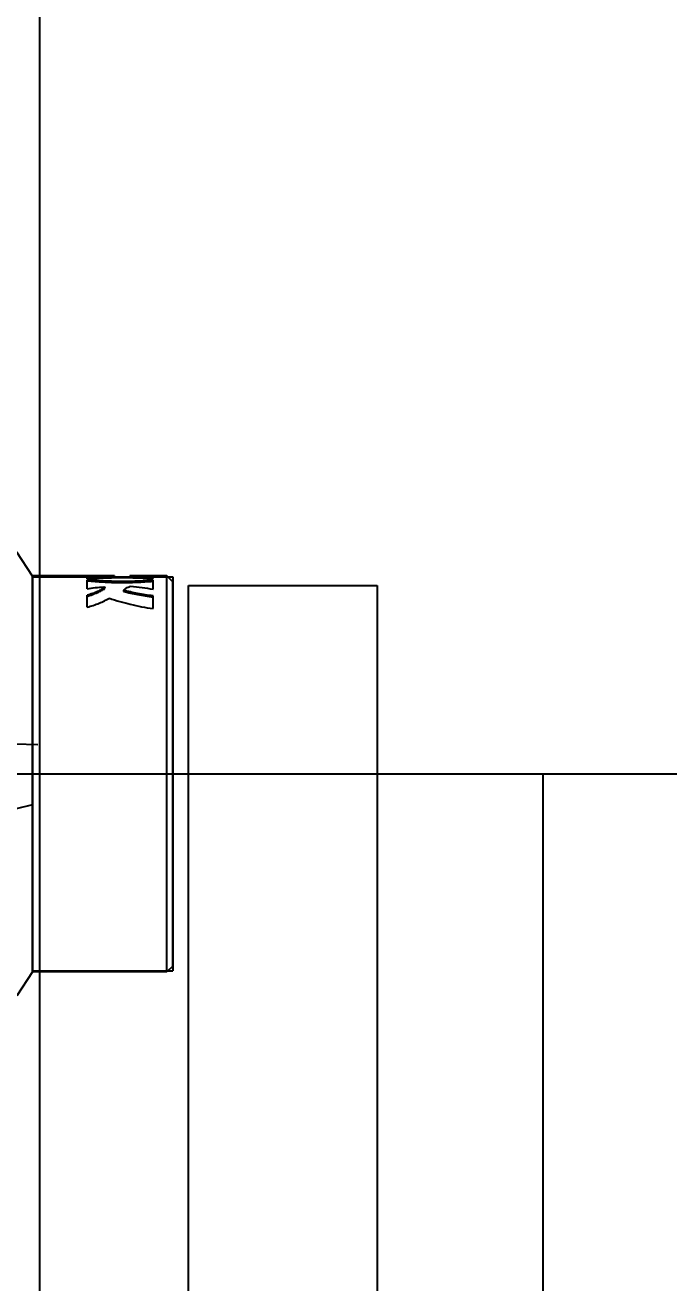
# Model space of a CAD drawing. Header units: inches. Extents: x -164 to 250, y -285 to 80.
# Drawn here: x -133.93 to -131.37, y -120.17 to -115.17 of the extents above; entities that cross this region are included whole.
import ezdxf

# ---------------------------------------------------------------- set-up
doc = ezdxf.new("R2010")
doc.units = ezdxf.units.IN
doc.header["$MEASUREMENT"] = 0
for name, color, linetype in [('LAY0001', 7, 'Continuous'), ('LAYER_CURVE', 7, 'Continuous'), ('LAYER_FEATURE', 7, 'Continuous'), ('trajectories', 3, 'Continuous')]:
    doc.layers.add(name, color=color, linetype=linetype)
doc.dimstyles.get("Standard").update_dxf_attribs({"dimtxt": 0.18, "dimasz": 0.18, "dimexe": 0.18, "dimexo": 0.0625, "dimgap": 0.09, "dimtad": 0, "dimtih": 1, "dimtoh": 1, "dimdec": 4, "dimzin": 0, "dimdsep": 46, "dimtxsty": 'Standard', "dimcen": 0.09, "dimadec": 0, "dimazin": 0, "dimtfac": 1, "dimtdec": 4, "dimtofl": 0, "dimtmove": 0, "dimatfit": 3, "dimfxl": 1, "dimtolj": 1, "dimtzin": 0, "dimarcsym": 0})

# ---------------------------------------------------------------- blocks, each defined once
blk = doc.blocks.new('*D215')
at = {"layer": 'Defpoints', "color": 0, "transparency": 16777216}
for p in [(-130.4024, -110.1324), (-142.3683, -111.4822), (-134.2183, -111.4822), (-142.3988, -114.1635), (-147.8683, -117.41)]:
    blk.add_point(p, dxfattribs=at)
at = {"layer": 'trajectories', "color": 0, "lineweight": -2, "transparency": 16777216}
for p, q in [((-137.8277, -111.4503), (-131.1913, -107.5112)), ((-134.1558, -111.4822), (-130.1015, -111.4822))]:
    blk.add_line(p, q, dxfattribs=at)
for start, end in [(16.75792, 29.33454), (1.35706, 13.94317)]:
    blk.add_arc((-137.8814, -111.4822), 7.5999, start, end, dxfattribs=at)
at = {"layer": 'trajectories', "color": 0, "transparency": 16777216}
for points in [[(-131.282, -107.774), (-131.2301, -107.7439), (-131.3461, -107.6031)], [(-130.2537, -111.3018), (-130.3137, -111.3026), (-130.2815, -111.4822)]]:
    blk.add_solid(points, dxfattribs=at)
at = {"layer": 'trajectories', "color": 0, "transparency": 16777216, "insert": (-130.5525, -109.4709), "char_height": 0.18, "attachment_point": 5}
blk.add_mtext('\\A1;31°', dxfattribs=at)
blk = doc.blocks.new('*D216')
at = {"layer": 'Defpoints', "color": 0, "transparency": 16777216}
for p in [(-128.3941, -111.2315), (-142.3683, -111.4822), (-134.2183, -111.4822), (-133.1523, -112.3429), (-147.8683, -117.41)]:
    blk.add_point(p, dxfattribs=at)
at = {"layer": 'trajectories', "color": 0, "lineweight": -2, "transparency": 16777216}
for p, q in [((-130.5936, -111.4618), (-128.3338, -110.6837)), ((-134.1558, -111.4822), (-128.2002, -111.4822))]:
    blk.add_line(p, q, dxfattribs=at)
for start, end in [(23.5394, 28.0789), (350.9211, 355.4606)]:
    blk.add_arc((-130.6527, -111.4822), 2.2725, start, end, dxfattribs=at)
at = {"layer": 'trajectories', "color": 0, "transparency": 16777216}
for points in [[(-128.5413, -110.5637), (-128.5973, -110.5855), (-128.504, -110.7423)], [(-128.4173, -111.6609), (-128.3573, -111.6632), (-128.3802, -111.4822)]]:
    blk.add_solid(points, dxfattribs=at)
at = {"layer": 'trajectories', "color": 0, "transparency": 16777216, "insert": (-128.4114, -111.1071), "char_height": 0.18, "attachment_point": 5}
blk.add_mtext('\\A1;19°', dxfattribs=at)

msp = doc.modelspace()

# ---------------------------------------------------------------- linework, layer by layer
for p, q in [((-133.86829, -122.47999), (-133.86829, -102.47999)), ((-133.96829, -118.02659), (-133.87682, -118.02978))]:
    msp.add_line(p, q)
at = {"color": 7, "linetype": 'Continuous'}
for p, q in [((-133.57247, -117.35958), (-133.89742, -117.35958)), ((-133.68012, -117.37126), (-133.68012, -117.35965)), ((-133.68012, -117.41042), (-133.68012, -117.37432)), ((-133.57247, -117.35958), (-133.57247, -117.36418)), ((-133.57247, -117.36352), (-133.51095, -117.36352)), ((-133.36356, -117.35958), (-133.51095, -117.35958)), ((-133.51095, -117.35958), (-133.51095, -117.36445)), ((-133.41868, -117.37011), (-133.41868, -117.35974)), ((-133.41868, -117.41217), (-133.41868, -117.37625)), ((-133.68012, -117.48367), (-133.68012, -117.43648)), ((-133.61015, -117.40923), (-133.60968, -117.40856)), ((-133.60968, -117.40856), (-133.60968, -117.40438)), ((-133.53657, -117.4166), (-133.53657, -117.42084)), ((-133.41868, -117.48952), (-133.41868, -117.43875))]:
    msp.add_line(p, q, dxfattribs=at)
for points, knots in [([(-133.57247, -117.36024), (-133.59098, -117.36032), (-133.61843, -117.36027), (-133.65431, -117.35991), (-133.67169, -117.35972), (-133.68012, -117.35965)], [0, 0, 0, 0, 0.5158149, 0.7649693, 1, 1, 1, 1]), ([(-133.68012, -117.36359), (-133.67169, -117.36366), (-133.65431, -117.36385), (-133.61843, -117.36421), (-133.59098, -117.36427), (-133.57247, -117.36418)], [0, 0, 0, 0, 0.2350318, 0.4841851, 1, 1, 1, 1]), ([(-133.68012, -117.37126), (-133.66994, -117.37028), (-133.64903, -117.36868), (-133.61701, -117.36712), (-133.58391, -117.36621), (-133.55021, -117.36584), (-133.51641, -117.36599), (-133.48299, -117.36666), (-133.45045, -117.36792), (-133.42911, -117.36927), (-133.41868, -117.37011)], [0, 0, 0, 0, 0.1172736, 0.240335, 0.3674672, 0.4968581, 0.6266521, 0.7549856, 0.8800227, 1, 1, 1, 1]), ([(-133.41868, -117.37625), (-133.44017, -117.3781), (-133.48407, -117.38101), (-133.5503, -117.38214), (-133.616, -117.37987), (-133.65916, -117.37637), (-133.68012, -117.37432)], [0, 0, 0, 0, 0.247147, 0.5039282, 0.7587093, 1, 1, 1, 1]), ([(-133.68012, -117.37833), (-133.65916, -117.3804), (-133.616, -117.38391), (-133.55031, -117.38619), (-133.48407, -117.38505), (-133.44017, -117.38213), (-133.41868, -117.38027)], [0, 0, 0, 0, 0.2412916, 0.4960722, 0.7528528, 1, 1, 1, 1]), ([(-133.41868, -117.35974), (-133.43362, -117.3599), (-133.46437, -117.36032), (-133.49513, -117.36051), (-133.51095, -117.36051)], [0, 0, 0, 0, 0.4856606, 1, 1, 1, 1]), ([(-133.51095, -117.36445), (-133.49513, -117.36445), (-133.46437, -117.36426), (-133.43362, -117.36384), (-133.41868, -117.36368)], [0, 0, 0, 0, 0.5143393, 1, 1, 1, 1]), ([(-133.68012, -117.41042), (-133.66949, -117.40852), (-133.64762, -117.40544), (-133.62562, -117.40363), (-133.61438, -117.40299)], [0, 0, 0, 0, 0.4894518, 1, 1, 1, 1]), ([(-133.61015, -117.40505), (-133.61456, -117.408), (-133.62435, -117.41385), (-133.64065, -117.42195), (-133.65947, -117.42974), (-133.67299, -117.43431), (-133.68012, -117.43648)], [0, 0, 0, 0, 0.2065483, 0.4438926, 0.7093563, 1, 1, 1, 1]), ([(-133.68012, -117.44085), (-133.67299, -117.43867), (-133.65946, -117.43406), (-133.64065, -117.42623), (-133.62434, -117.41807), (-133.61456, -117.4122), (-133.61015, -117.40923)], [0, 0, 0, 0, 0.2905521, 0.5559767, 0.7933485, 1, 1, 1, 1]), ([(-133.61438, -117.40299), (-133.61379, -117.40296), (-133.61291, -117.40297), (-133.6118, -117.40313), (-133.61109, -117.4033), (-133.6105, -117.40351), (-133.61006, -117.40376), (-133.60976, -117.40405), (-133.60968, -117.40428), (-133.60968, -117.40438)], [0, 0, 0, 0, 0.3432788, 0.5035566, 0.6466954, 0.7680182, 0.8654081, 0.9402713, 1, 1, 1, 1]), ([(-133.60968, -117.40438), (-133.60968, -117.40444), (-133.60974, -117.40472), (-133.60997, -117.40493), (-133.61015, -117.40505)], [0, 0, 0, 0, 0.2086356, 1, 1, 1, 1]), ([(-133.53657, -117.4166), (-133.53323, -117.41304), (-133.52675, -117.40848), (-133.51686, -117.40377), (-133.51113, -117.40169), (-133.50808, -117.40071)], [0, 0, 0, 0, 0.445174, 0.7083168, 1, 1, 1, 1]), ([(-133.41868, -117.43875), (-133.43915, -117.43625), (-133.4787, -117.43), (-133.51777, -117.4213), (-133.53657, -117.4166)], [0, 0, 0, 0, 0.5154955, 1, 1, 1, 1]), ([(-133.53657, -117.42084), (-133.51777, -117.42557), (-133.47871, -117.43432), (-133.43915, -117.44062), (-133.41868, -117.44313)], [0, 0, 0, 0, 0.4845152, 1, 1, 1, 1]), ([(-133.50808, -117.40071), (-133.49268, -117.4017), (-133.46273, -117.40443), (-133.43301, -117.40919), (-133.41868, -117.41217)], [0, 0, 0, 0, 0.5132453, 1, 1, 1, 1]), ([(-133.68012, -117.48367), (-133.66393, -117.47936), (-133.63383, -117.46926), (-133.60516, -117.45564), (-133.59214, -117.44842)], [0, 0, 0, 0, 0.5294456, 1, 1, 1, 1]), ([(-133.59214, -117.44842), (-133.56471, -117.45722), (-133.5075, -117.47365), (-133.44904, -117.48518), (-133.41868, -117.48952)], [0, 0, 0, 0, 0.4843943, 1, 1, 1, 1])]:
    msp.add_open_spline(points, degree=3, knots=knots, dxfattribs=at)
at = {"layer": 'LAY0001', "color": 6, "linetype": 'Continuous'}
for p, q in [((-133.89742, -117.36352), (-133.33994, -117.36352)), ((-133.89742, -118.93045), (-133.33994, -118.93045))]:
    msp.add_line(p, q, dxfattribs=at)
at = {"layer": 'LAY0001', "color": 7, "linetype": 'Continuous'}
for p, q in [((-133.89742, -117.36352), (-133.89742, -118.93045)), ((-133.33994, -117.36352), (-133.33994, -118.93045))]:
    msp.add_line(p, q, dxfattribs=at)
at = {"layer": 'LAYER_CURVE', "color": 40, "linetype": 'Continuous'}
msp.add_line((-133.89742, -118.2701), (-134.02892, -118.30096), dxfattribs=at)
at = {"layer": 'LAYER_FEATURE', "color": 7, "linetype": 'Continuous'}
for p, q in [((-133.89742, -117.35998), (-133.96067, -117.2651)), ((-133.89742, -118.93439), (-133.89742, -117.35958)), ((-133.33994, -117.38321), (-133.36356, -117.35958)), ((-133.36356, -118.93439), (-133.36356, -117.35958)), ((-133.33994, -118.91076), (-133.33994, -117.38321)), ((-133.89742, -118.93399), (-133.96067, -119.02887)), ((-133.36356, -118.93439), (-133.89742, -118.93439)), ((-133.33994, -118.91076), (-133.36356, -118.93439))]:
    msp.add_line(p, q, dxfattribs=at)
at = {"layer": 'trajectories'}
for p, q in [((-133.27744, -120.30299), (-133.27744, -117.39699)), ((-133.27744, -117.39699), (-132.52744, -117.39699)), ((-136.47417, -118.14699), (-128.45009, -118.14699)), ((-131.86829, -123.47999), (-131.86829, -118.14699))]:
    msp.add_line(p, q, dxfattribs=at)
msp.add_lwpolyline([(-132.52744, -117.39699), (-132.52744, -121.41749), (-133.64955, -121.41749)], dxfattribs=at)

# ---------------------------------------------------------------- dimensions: what is measured, and where the dimension line sits
for base, line1, line2, picture, middle in [((-130.40236, -110.13238), ((-134.21829, -111.48219), (-142.36829, -111.48219)), ((-147.86829, -117.40999), (-142.3988, -114.16353)), '*D215', (-130.55249, -109.47093)), ((-128.39407, -111.2315), ((-147.86829, -117.40999), (-133.15231, -112.34287)), ((-134.21829, -111.48219), (-142.36829, -111.48219)), '*D216', (-128.41136, -111.10712))]:
    dim = msp.add_angular_dim_2l(base=base, line1=line1, line2=line2, dimstyle='Standard', dxfattribs=at)
    dim.commit()
    dim.dimension.update_dxf_attribs({"geometry": picture, "text_midpoint": middle})

doc.saveas('drawing.dxf')
